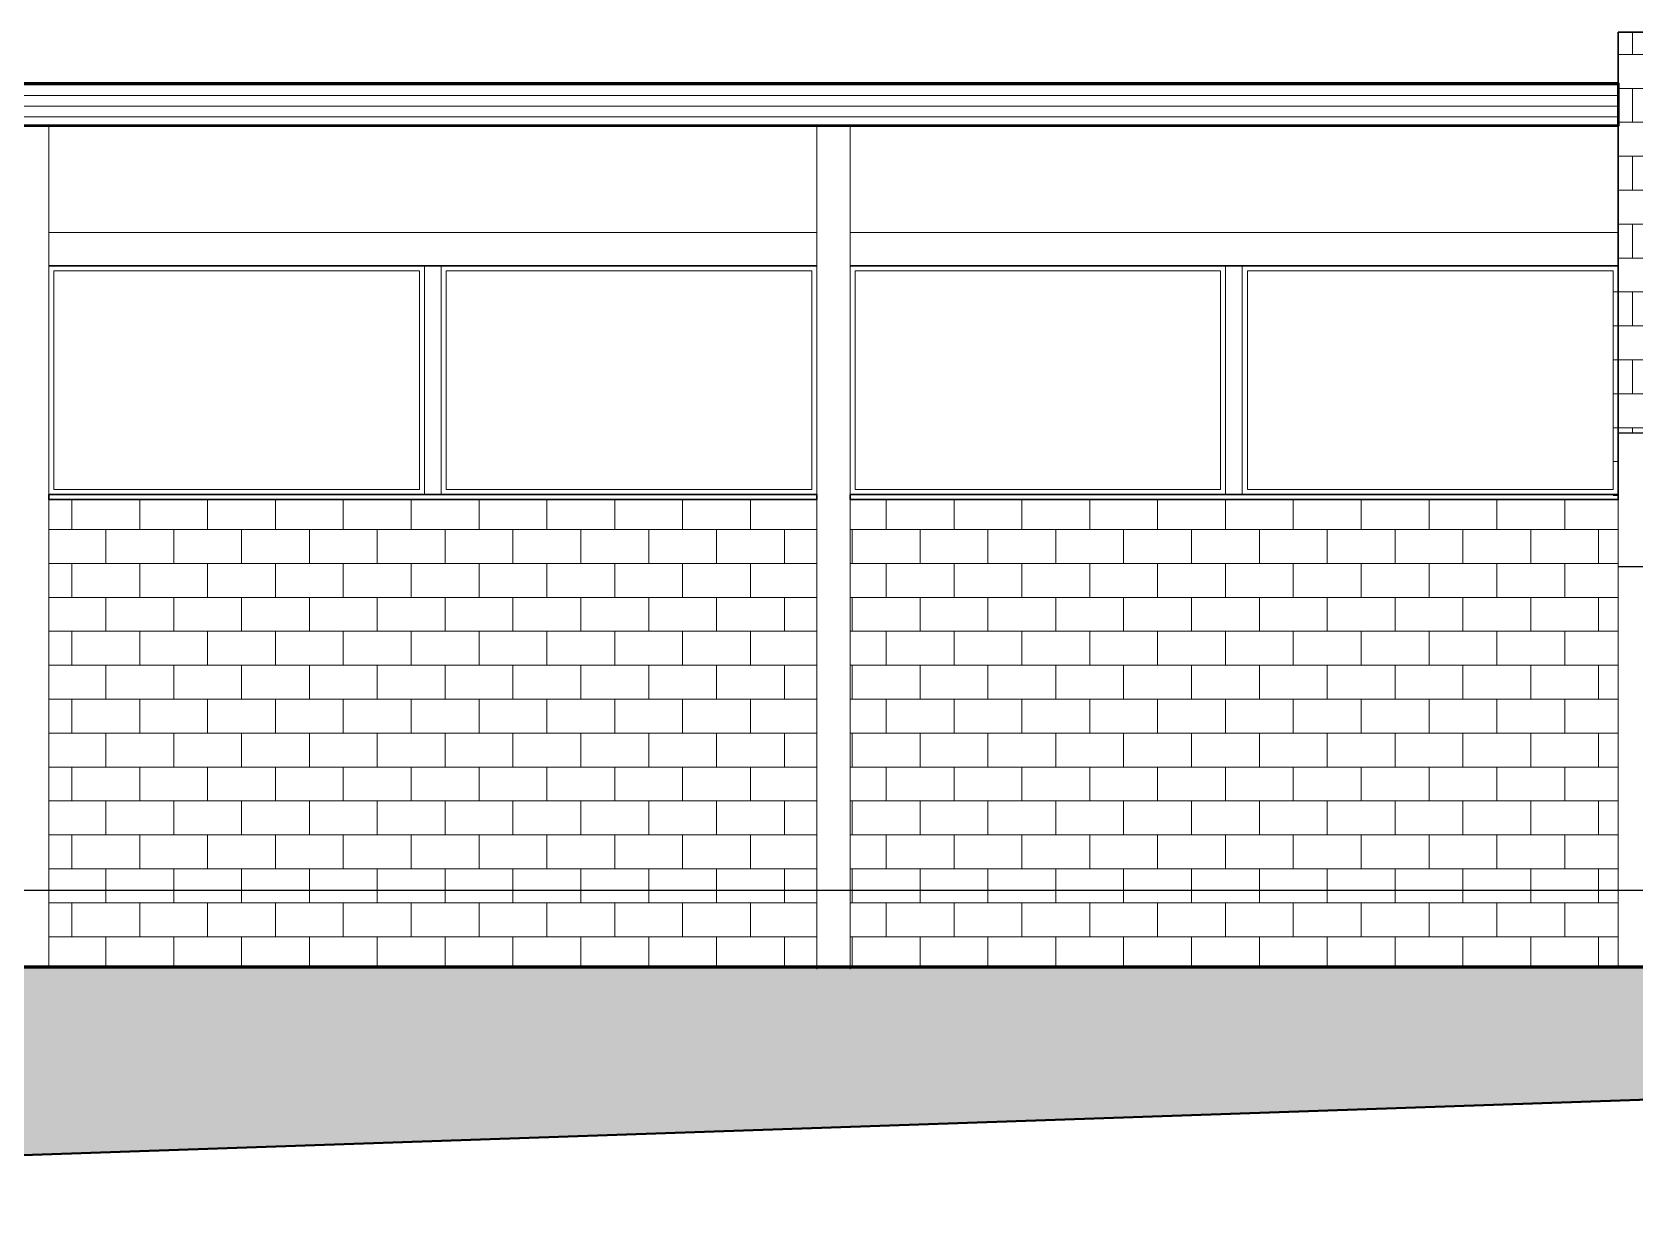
# Model space of a CAD drawing. Header units: millimetres. Extents: x 424 to 530, y 463 to 518.
# Drawn here: x 437.66 to 447.26, y 508.16 to 515.25 of the extents above; entities that cross this region are included whole.
import ezdxf

# ---------------------------------------------------------------- set-up
doc = ezdxf.new("R2010")
doc.units = ezdxf.units.MM
doc.layers.add('CARPINTERIA', color=7, linetype='Continuous', lineweight=9)

msp = doc.modelspace()

# ---------------------------------------------------------------- hatches: boundary and pattern name
at = {"lineweight": 5}
h = msp.add_hatch(dxfattribs=at)
h.set_pattern_fill('AR-B816', color=251, scale=0.001)
h.paths.add_polyline_path([(432.7575, 512.4457), (430.5575, 512.4458), (430.5575, 513.8454), (427.3584, 513.8455), (427.3582, 509.6496), (432.7574, 509.6496)])
h.paths.add_polyline_path([(437.5575, 512.446), (432.9575, 512.446), (432.9574, 509.6496), (437.5575, 509.6496)])
h.paths.add_polyline_path([(442.3575, 512.446), (437.7575, 512.446), (437.7575, 509.6496), (442.3575, 509.6496)])
h.paths.add_polyline_path([(447.1575, 513.8454), (447.1275, 513.8453), (447.1275, 512.446), (442.5575, 512.446), (442.5575, 509.6496), (447.1575, 509.6496)])
h.paths.add_polyline_path([(450.9575, 515.246), (447.1575, 515.246), (447.1576, 513.8454), (447.1576, 512.846), (450.9575, 512.846)])
h.paths.add_polyline_path([(447.9275, 513.6454), (447.9275, 514.4454), (449.1275, 514.4454), (449.1275, 513.6454)], flags=16)
h.paths.add_polyline_path([(447.9575, 513.6754), (447.9575, 514.4154), (449.0975, 514.4154), (449.0975, 513.6754)], flags=0)
h.paths.add_polyline_path([(449.3282, 512.046), (447.3576, 512.046), (447.3575, 509.6496), (449.3282, 509.6496)])
at = {"lineweight": 9}
h = msp.add_hatch(dxfattribs=at)
h.set_pattern_fill('ANSI31', color=251, scale=0.02, angle=315)
h.set_pattern_definition([(0, (0, 0.13496), (2e-17, 0.0635), [])])
h.paths.add_polyline_path([(447.1575, 514.685), (447.1575, 514.9852), (427.1582, 514.9852), (427.1583, 514.6853)])
h = msp.add_hatch(dxfattribs=at)
h.set_pattern_fill('ANSI38', color=57, scale=0.02)
h.set_pattern_definition([(45, (0, -0.000606), (-0.0449012806, 0.0449012806), []), (135, (0, -0.000606), (-0.134703842, 0.0449012806), [0.15875, -0.09525])])
h.paths.add_polyline_path([(449.3282, 508.9211), (449.3282, 509.6454), (432.9575, 509.6461), (432.9575, 509.6496), (427.1576, 509.6496), (427.1575, 508.163), (427.1575, 508.163)])

# ---------------------------------------------------------------- linework, layer by layer
at = {"lineweight": 30}
for p, q in [((447.1575, 515.246), (447.1576, 513.8454)), ((450.9575, 515.246), (447.1575, 515.246)), ((437.7576, 513.8454), (442.3575, 513.8454)), ((442.5576, 513.8454), (447.1575, 513.8454)), ((447.1575, 512.446), (447.1575, 513.8454))]:
    msp.add_line(p, q, dxfattribs=at)
at = {"lineweight": 9}
for p, q in [((437.7575, 514.6852), (437.7575, 509.6448)), ((442.3575, 514.6852), (442.3575, 509.6341)), ((442.5575, 514.6852), (442.5575, 509.6341)), ((447.1575, 512.846), (447.1575, 509.6459))]:
    msp.add_line(p, q, dxfattribs=at)
at = {"lineweight": 5}
for p, q in [((437.7575, 514.0454), (442.3574, 514.0454)), ((442.5575, 514.0454), (447.1574, 514.0454))]:
    msp.add_line(p, q, dxfattribs=at)
for p, q in [((447.1575, 512.846), (450.9575, 512.846)), ((447.1575, 512.046), (450.9575, 512.0461))]:
    msp.add_line(p, q)
at = {"color": 20}
msp.add_line((454.2278, 510.1057), (425.9993, 510.1057), dxfattribs=at)
at = {"lineweight": 60}
msp.add_line((427.1576, 509.6496), (449.3282, 509.6496), dxfattribs=at)
at = {"lineweight": 50}
msp.add_lwpolyline([(431.7567, 514.9402), (447.1575, 514.9399), (447.1575, 514.6849), (427.1582, 514.6852), (427.1582, 514.9402)], close=True, dxfattribs=at)
at = {"lineweight": 30}
for points in [[(437.7576, 512.446), (442.3575, 512.446), (442.3575, 512.476), (437.7576, 512.476)], [(442.5575, 512.446), (447.1575, 512.446), (447.1575, 512.476), (442.5575, 512.476)]]:
    msp.add_lwpolyline(points, close=True, dxfattribs=at)
at = {"color": 5, "lineweight": 40}
msp.add_lwpolyline([(424.3271, 508.163), (427.1575, 508.163), (449.3282, 508.9211), (452.1575, 509.0811)], dxfattribs=at)
at = {"layer": 'CARPINTERIA'}
for p, q in [((440.0076, 513.8454), (440.0076, 512.476)), ((440.1076, 513.8454), (440.1076, 512.476)), ((444.8061, 513.8454), (444.8061, 512.476)), ((444.9061, 513.8454), (444.9061, 512.476))]:
    msp.add_line(p, q, dxfattribs=at)
for points in [[(437.7875, 513.8154), (439.9774, 513.8154), (439.9774, 512.506), (437.7874, 512.506)], [(440.1376, 513.8154), (442.3275, 513.8154), (442.3275, 512.506), (440.1376, 512.506)], [(442.5875, 513.8154), (444.7761, 513.8154), (444.7761, 512.506), (442.5875, 512.506)], [(444.9361, 513.8154), (447.1275, 513.8154), (447.1275, 512.506), (444.9361, 512.506)]]:
    msp.add_lwpolyline(points, close=True, dxfattribs=at)

doc.saveas('drawing.dxf')
